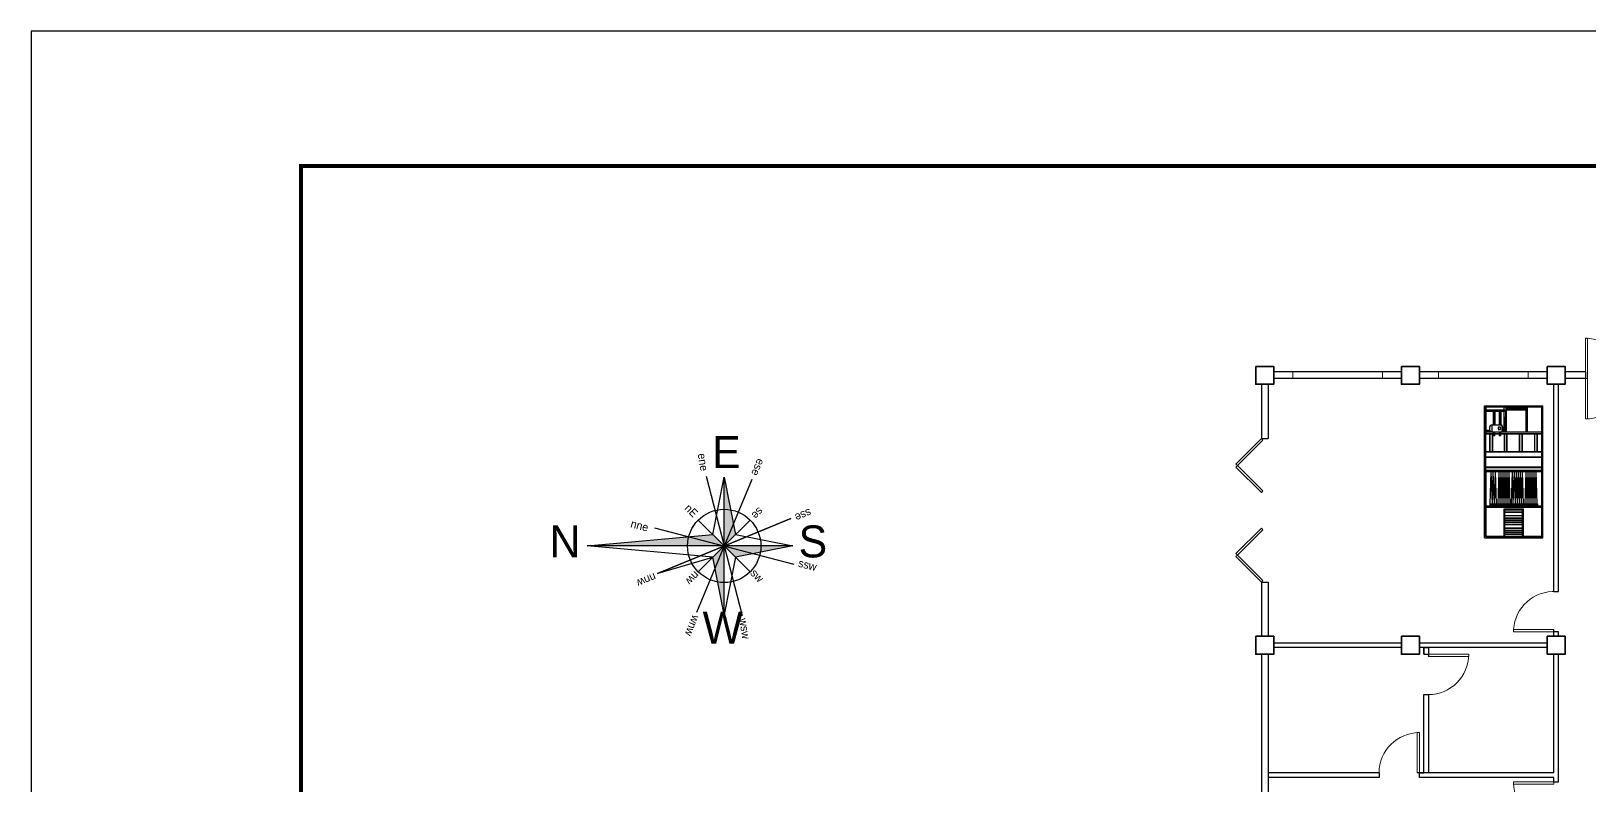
# Model space of a CAD drawing. Header units: millimetres. Extents: x 150 to 360, y 293 to 443.
# Drawn here: x 150.32 to 185.08, y 426.41 to 443.25 of the extents above; entities that cross this region are included whole.
import ezdxf

# ---------------------------------------------------------------- set-up
doc = ezdxf.new("R2010")
doc.units = ezdxf.units.MM
doc.header["$MEASUREMENT"] = 0
for name, color, linetype in [('.1', 1, 'Continuous'), ('EQP', 7, 'Continuous'), ('PATHS', 7, 'Continuous'), ('template', 7, 'Continuous')]:
    doc.layers.add(name, color=color, linetype=linetype)
doc.styles.get("Standard").update_dxf_attribs({"font": 'arial.ttf'})

# ---------------------------------------------------------------- blocks, each defined once
blk = doc.blocks.new('A$C4B4E3A78')
at = {"layer": 'PATHS'}
h = blk.add_hatch(color=7, dxfattribs=at)
h.paths.add_polyline_path([(0, 0.334, -0.044061), (0.059, 0.329), (0, 0.626)])
h.paths.add_polyline_path([(0, 0), (0.103, 0.103), (0.059, 0.329, 0.044061), (0, 0.334)])
h.paths.add_polyline_path([(0.334, 0, -0.044061), (0.329, -0.059), (0.626, 0)])
h.paths.add_polyline_path([(0, 0), (0.103, -0.103), (0.329, -0.059, 0.044061), (0.334, 0)])
h.paths.add_polyline_path([(0, -0.334, -0.044061), (-0.059, -0.329), (0, -0.626)])
h.paths.add_polyline_path([(0, 0), (-0.103, -0.103), (-0.059, -0.329, 0.044061), (0, -0.334)])
h.paths.add_polyline_path([(-0.334, 0, -0.063049), (-0.324, 0.083), (-1.249, 0)])
h.paths.add_polyline_path([(-0.324, 0.083, 0.063049), (-0.334, 0), (0, 0), (-0.103, 0.103)])
at = {"layer": 'PATHS', "color": 7}
for p, q in [((0.251, 0.606), (-0.251, -0.606)), ((-0.165, 0.635), (0.165, -0.635)), ((-0.103, 0.103), (0, 0.626)), ((0, -0.626), (0, 0.626)), ((0, 0.626), (0.103, 0.103)), ((-0.635, 0.165), (0.635, -0.165)), ((0.606, 0.251), (-0.606, -0.251)), ((-0.606, -0.251), (0.606, 0.251)), ((0, 0), (-0.236, 0.236)), ((0, 0), (0.236, 0.236)), ((-1.249, 0), (-0.103, 0.103)), ((0.103, 0.103), (0.626, 0)), ((0.626, 0), (-1.249, 0)), ((-0.103, -0.103), (-1.249, 0)), ((-0.6, -0.249), (-0.103, -0.103)), ((0, 0), (-0.236, -0.236)), ((0, -0.626), (-0.103, -0.103)), ((0, 0), (0.236, -0.236)), ((0.103, -0.103), (0, -0.626)), ((0.626, 0), (0.103, -0.103))]:
    blk.add_line(p, q, dxfattribs=at)
blk.add_circle((0, 0), 0.334, dxfattribs=at)
at = {"layer": 'PATHS', "color": 7, "char_height": 0.2916, "width": 0.60625, "attachment_point": 1}
for s, insert in [('{\\fAlgerian|b0|i0|c0|p82;E}', (-0.11, 1.001)), ('{\\fAlgerian|b0|i0|c0|p82;N}', (-1.591, 0.187)), ('{\\fAlgerian|b0|i0|c0|p82;S}', (0.678, 0.187)), ('{\\fAlgerian|b0|i0|c0|p82;W}', (-0.197, -0.598))]:
    blk.add_mtext(s, dxfattribs=dict(at, insert=insert))
at = {"layer": 'PATHS', "color": 7, "char_height": 0.0729, "width": 0.15156}
for s, insert, attachment_point, rotation in [('{\\fAlgerian|b0|i0|c0|p82;ene}', (-0.242, 0.839), 7, 278.5552), ('{\\fAlgerian|b0|i0|c0|p82;ese}', (0.372, 0.775), 1, 247.5), ('{\\fAlgerian|b0|i0|c0|p82;nE}', (-0.315, 0.39), 1, 315), ('{\\fAlgerian|b0|i0|c0|p82;se}', (0.367, 0.307), 1, 225), ('{\\fAlgerian|b0|i0|c0|p82;sse}', (0.804, 0.276), 1, 202.5), ('{\\fAlgerian|b0|i0|c0|p82;nne}', (-0.84, 0.242), 1, 345.4238), ('{\\fAlgerian|b0|i0|c0|p82;ssw}', (0.687, -0.117), 1, 345.4238), ('{\\fAlgerian|b0|i0|c0|p82;nnw}', (-0.611, -0.311), 1, 202.5), ('{\\fAlgerian|b0|i0|c0|p82;nw}', (-0.217, -0.276), 1, 225), ('{\\fAlgerian|b0|i0|c0|p82;sw}', (0.284, -0.202), 1, 315), ('{\\fAlgerian|b0|i0|c0|p82;wnw}', (-0.219, -0.651), 1, 247.5), ('{\\fAlgerian|b0|i0|c0|p82;wsw}', (0.136, -0.665), 7, 278.5552)]:
    blk.add_mtext(s, dxfattribs=dict(at, insert=insert, attachment_point=attachment_point, rotation=rotation))

msp = doc.modelspace()

# ---------------------------------------------------------------- hatches: boundary and pattern name
at = {"layer": 'EQP'}
for points in [[(183.215, 434.845), (183.653, 434.845), (183.653, 434.818), (183.215, 434.818)], [(183.186, 434.636), (183.186, 434.328), (183.167, 434.328), (183.167, 434.636)]]:
    msp.add_hatch(color=256, dxfattribs=at).paths.add_polyline_path(points)

# ---------------------------------------------------------------- linework, layer by layer
at = {"layer": '.1', "color": 0}
msp.add_line((249.594, 443.251), (150.318, 443.251), dxfattribs=at)
at = {"color": 8, "lineweight": 13}
for p, q in [((184.977, 435.495), (184.977, 436.395)), ((184.977, 436.395), (185.027, 436.395)), ((185.027, 436.395), (185.027, 435.495)), ((184.977, 435.495), (184.977, 434.595)), ((184.977, 435.495), (185.027, 435.495)), ((185.027, 435.495), (184.977, 435.495)), ((184.977, 435.444), (184.977, 434.594)), ((185.027, 434.595), (185.027, 435.495)), ((184.977, 434.595), (185.027, 434.595)), ((183.377, 429.893), (184.277, 429.893)), ((183.377, 429.843), (183.377, 429.893)), ((184.277, 429.843), (183.377, 429.843)), ((181.477, 429.343), (182.377, 429.343)), ((182.377, 429.293), (181.477, 429.293)), ((182.377, 429.343), (182.377, 429.293)), ((181.227, 427.593), (181.227, 426.693)), ((181.277, 427.593), (181.227, 427.593)), ((181.277, 426.693), (181.277, 427.593)), ((183.377, 426.493), (183.377, 426.443)), ((184.277, 426.493), (183.377, 426.493)), ((184.277, 426.443), (184.277, 426.493)), ((183.377, 426.443), (184.277, 426.443))]:
    msp.add_line(p, q, dxfattribs=at)
at = {"color": 8, "lineweight": 25}
for p, q in [((180.877, 435.645), (178.027, 435.645)), ((184.127, 435.645), (181.277, 435.645)), ((184.977, 435.645), (184.527, 435.645)), ((184.977, 435.645), (184.527, 435.645)), ((184.977, 435.645), (184.977, 435.495)), ((177.752, 435.368), (177.752, 434.155)), ((177.752, 435.368), (177.752, 434.155)), ((177.902, 435.368), (177.902, 434.155)), ((180.877, 435.495), (178.027, 435.495)), ((184.127, 435.495), (181.277, 435.495)), ((184.277, 430.743), (184.277, 435.368)), ((184.377, 430.743), (184.377, 435.368)), ((184.977, 435.495), (184.527, 435.495)), ((177.752, 434.155), (177.902, 434.155)), ((177.752, 430.955), (177.752, 429.743)), ((177.752, 430.955), (177.752, 429.743)), ((177.752, 430.955), (177.902, 430.955)), ((177.902, 430.955), (177.902, 429.743)), ((184.277, 429.743), (184.277, 429.893)), ((184.377, 429.843), (184.277, 429.843)), ((184.377, 429.743), (184.377, 429.843)), ((177.752, 429.343), (177.752, 423.743)), ((177.902, 429.343), (177.902, 423.743)), ((180.877, 429.593), (178.027, 429.593)), ((180.877, 429.493), (178.027, 429.493)), ((184.127, 429.593), (181.277, 429.593)), ((184.127, 429.493), (181.277, 429.493)), ((181.377, 429.493), (181.477, 429.493)), ((181.377, 429.343), (181.377, 429.493)), ((181.377, 429.493), (181.377, 429.343)), ((181.377, 429.343), (181.477, 429.343)), ((181.477, 429.493), (181.477, 429.293)), ((184.277, 426.693), (184.277, 429.343)), ((184.377, 426.493), (184.377, 429.343)), ((181.377, 426.693), (181.377, 428.443)), ((181.377, 428.443), (181.477, 428.443)), ((181.477, 428.443), (181.477, 426.693)), ((180.377, 426.693), (177.902, 426.693)), ((180.377, 426.593), (177.902, 426.593)), ((180.377, 426.693), (180.377, 426.593)), ((184.277, 426.693), (181.227, 426.693)), ((181.277, 426.693), (181.377, 426.693)), ((181.277, 426.593), (181.277, 426.693)), ((184.277, 426.593), (181.277, 426.593)), ((184.277, 426.493), (184.277, 426.593)), ((184.277, 426.493), (184.377, 426.493))]:
    msp.add_line(p, q, dxfattribs=at)
at = {"color": 8, "lineweight": 9}
for p, q in [((178.452, 435.645), (178.452, 435.495)), ((180.452, 435.645), (180.452, 435.495)), ((182.702, 435.645), (181.702, 435.645)), ((181.702, 435.645), (181.702, 435.495)), ((182.702, 435.645), (183.702, 435.645)), ((183.702, 435.645), (183.702, 435.495))]:
    msp.add_line(p, q, dxfattribs=at)
at = {"color": 8, "lineweight": -2}
msp.add_line((184.277, 430.743), (184.377, 430.743), dxfattribs=at)
at = {"color": 8, "lineweight": 35}
for points in [[(177.627, 435.768), (178.027, 435.768), (178.027, 435.368), (177.627, 435.368)], [(180.877, 435.768), (181.277, 435.768), (181.277, 435.368), (180.877, 435.368)], [(184.127, 435.768), (184.527, 435.768), (184.527, 435.368), (184.127, 435.368)], [(177.627, 429.743), (178.027, 429.743), (178.027, 429.343), (177.627, 429.343)], [(180.877, 429.743), (181.277, 429.743), (181.277, 429.343), (180.877, 429.343)], [(184.127, 429.743), (184.527, 429.743), (184.527, 429.343), (184.127, 429.343)]]:
    msp.add_lwpolyline(points, close=True, dxfattribs=at)
at = {"color": 8, "lineweight": 9}
for points in [[(178.452, 435.645), (180.452, 435.645), (180.452, 435.495), (178.452, 435.495)], [(181.702, 435.645), (183.702, 435.645), (183.702, 435.495), (181.702, 435.495)]]:
    msp.add_lwpolyline(points, close=True, dxfattribs=at)
at = {"color": 8, "lineweight": 13}
for points in [[(177.787, 434.12), (177.752, 434.155), (177.186, 433.589), (177.222, 433.554)], [(177.787, 432.988), (177.752, 432.953), (177.186, 433.519), (177.222, 433.554)], [(177.787, 432.122), (177.752, 432.157), (177.186, 431.591), (177.222, 431.556)], [(177.787, 430.99), (177.752, 430.955), (177.186, 431.521), (177.222, 431.556)]]:
    msp.add_lwpolyline(points, close=True, dxfattribs=at)
for centre, radius, start, end in [((184.977, 435.495), 0.9, 270.0079, 90), ((184.277, 429.843), 0.901, 86.8202, 176.8202), ((181.477, 429.343), 0.9, 270, 0), ((181.277, 426.693), 0.9, 90, 180), ((184.277, 426.493), 0.9, 181.5911, 271.5911)]:
    msp.add_arc(centre, radius, start, end, dxfattribs=at)
at = {"layer": 'EQP'}
for p, q in [((182.73, 434.888), (184.03, 434.888)), ((182.73, 431.938), (182.73, 434.888)), ((182.755, 434.865), (184.009, 434.865)), ((182.755, 431.966), (182.755, 434.865)), ((183.215, 434.857), (182.761, 434.857)), ((182.761, 434.857), (182.761, 434.264)), ((183.157, 434.857), (183.157, 434.794)), ((183.215, 434.857), (183.215, 434.31)), ((183.653, 434.857), (183.653, 434.31)), ((184.001, 434.857), (183.653, 434.857)), ((183.678, 434.857), (183.678, 434.31)), ((184.001, 434.857), (184.001, 434.264)), ((184.009, 431.966), (184.009, 434.865)), ((184.03, 431.938), (184.03, 434.888)), ((183.653, 434.794), (182.761, 434.794)), ((182.918, 434.781), (182.761, 434.781)), ((182.918, 434.778), (182.761, 434.778)), ((182.918, 434.763), (182.761, 434.763)), ((182.918, 434.794), (182.918, 434.463)), ((182.936, 434.463), (182.936, 434.794)), ((182.938, 434.463), (182.938, 434.794)), ((182.957, 434.794), (182.957, 434.463)), ((183.057, 434.781), (182.957, 434.781)), ((183.057, 434.778), (182.957, 434.778)), ((183.057, 434.763), (182.957, 434.763)), ((183.057, 434.794), (183.057, 434.463)), ((183.076, 434.463), (183.076, 434.794)), ((183.078, 434.463), (183.078, 434.794)), ((183.096, 434.794), (183.096, 434.463)), ((183.195, 434.781), (183.096, 434.781)), ((183.195, 434.778), (183.096, 434.778)), ((183.195, 434.763), (183.096, 434.763)), ((183.157, 434.763), (183.157, 434.394)), ((183.195, 434.794), (183.195, 434.31)), ((182.918, 434.264), (182.755, 434.264)), ((182.761, 434.347), (182.845, 434.347)), ((182.761, 434.341), (182.848, 434.341)), ((182.761, 434.337), (182.849, 434.337)), ((182.761, 434.328), (182.855, 434.328)), ((182.761, 434.31), (184.001, 434.31)), ((182.918, 434.256), (182.761, 434.256)), ((182.842, 434.416), (182.842, 434.357)), ((182.842, 434.416), (182.842, 434.357)), ((182.85, 433.862), (182.85, 434.256)), ((182.858, 433.862), (182.858, 434.256)), ((182.877, 434.463), (183.111, 434.463)), ((182.894, 434.463), (182.894, 434.31)), ((182.894, 434.463), (182.894, 434.31)), ((182.894, 434.463), (183.111, 434.463)), ((182.904, 433.862), (182.904, 434.256)), ((182.911, 433.862), (182.911, 434.256)), ((182.918, 434.31), (182.918, 434.217)), ((182.957, 434.217), (182.918, 434.217)), ((182.936, 434.217), (182.936, 434.31)), ((182.938, 434.217), (182.938, 434.31)), ((182.957, 434.217), (182.957, 434.31)), ((183.057, 434.264), (182.957, 434.264)), ((183.057, 434.256), (182.957, 434.256)), ((183.057, 434.31), (183.057, 434.217)), ((183.096, 434.217), (183.057, 434.217)), ((183.076, 434.217), (183.076, 434.31)), ((183.078, 434.217), (183.078, 434.31)), ((183.096, 434.217), (183.096, 434.31)), ((184.009, 434.264), (183.096, 434.264)), ((184.003, 434.256), (183.096, 434.256)), ((183.111, 434.463), (183.111, 434.31)), ((183.111, 434.463), (183.111, 434.31)), ((183.195, 434.328), (183.123, 434.328)), ((183.195, 434.337), (183.127, 434.337)), ((183.195, 434.341), (183.128, 434.341)), ((183.195, 434.347), (183.13, 434.347)), ((183.131, 434.416), (183.131, 434.357)), ((183.131, 434.416), (183.131, 434.357)), ((183.167, 434.394), (183.131, 434.394)), ((183.167, 434.38), (183.131, 434.38)), ((183.172, 433.862), (183.172, 434.256)), ((183.179, 433.862), (183.179, 434.256)), ((183.226, 433.862), (183.226, 434.256)), ((183.233, 433.862), (183.233, 434.256)), ((183.511, 433.862), (183.511, 434.256)), ((183.518, 433.862), (183.518, 434.256)), ((183.565, 433.862), (183.565, 434.256)), ((183.572, 433.862), (183.572, 434.256)), ((183.847, 433.862), (183.847, 434.256)), ((183.854, 433.862), (183.854, 434.256)), ((183.901, 433.862), (183.901, 434.256)), ((183.908, 433.862), (183.908, 434.256)), ((184.009, 433.862), (182.755, 433.862)), ((184.009, 433.854), (182.755, 433.854)), ((184.009, 433.741), (182.755, 433.741)), ((184.009, 433.517), (182.755, 433.517)), ((184.009, 433.445), (182.755, 433.445)), ((184.009, 433.442), (182.755, 433.442)), ((184.009, 433.733), (182.761, 433.733)), ((184.009, 433.731), (182.761, 433.731)), ((184.009, 433.508), (182.761, 433.508)), ((184.009, 433.506), (182.761, 433.506)), ((182.761, 433.418), (182.761, 431.976)), ((184.003, 433.417), (182.761, 433.417)), ((182.858, 432.699), (182.88, 433.417)), ((182.903, 432.699), (182.88, 433.417)), ((182.903, 432.699), (182.925, 433.417)), ((182.948, 432.699), (182.925, 433.417)), ((182.948, 432.699), (182.97, 433.417)), ((182.993, 432.699), (182.97, 433.417)), ((183.03, 432.699), (183.053, 433.417)), ((183.075, 432.699), (183.053, 433.417)), ((183.075, 432.699), (183.098, 433.417)), ((183.12, 432.699), (183.098, 433.417)), ((183.12, 432.699), (183.143, 433.417)), ((183.165, 432.699), (183.143, 433.417)), ((183.165, 432.699), (183.188, 433.417)), ((183.21, 432.699), (183.188, 433.417)), ((183.21, 432.699), (183.233, 433.417)), ((183.255, 432.699), (183.233, 433.417)), ((183.255, 432.699), (183.278, 433.417)), ((183.3, 432.699), (183.278, 433.417)), ((183.327, 432.699), (183.349, 433.417)), ((183.371, 432.699), (183.349, 433.417)), ((183.371, 432.699), (183.394, 433.417)), ((183.416, 432.699), (183.394, 433.417)), ((183.416, 432.699), (183.439, 433.417)), ((183.461, 432.699), (183.439, 433.417)), ((183.461, 432.699), (183.484, 433.417)), ((183.506, 432.699), (183.484, 433.417)), ((183.506, 432.699), (183.529, 433.417)), ((183.551, 432.699), (183.529, 433.417)), ((183.551, 432.699), (183.574, 433.417)), ((183.596, 432.699), (183.574, 433.417)), ((183.634, 432.699), (183.657, 433.417)), ((183.679, 432.699), (183.657, 433.417)), ((183.679, 432.699), (183.702, 433.417)), ((183.724, 432.699), (183.702, 433.417)), ((183.724, 432.699), (183.747, 433.417)), ((183.769, 432.699), (183.747, 433.417)), ((183.769, 432.699), (183.791, 433.417)), ((183.814, 432.699), (183.791, 433.417)), ((183.814, 432.699), (183.836, 433.417)), ((183.859, 432.699), (183.836, 433.417)), ((183.859, 432.699), (183.881, 433.417)), ((183.904, 432.699), (183.881, 433.417)), ((184.003, 433.418), (184.003, 431.976)), ((184.003, 432.651), (182.761, 432.651)), ((184.003, 432.615), (182.761, 432.615)), ((182.847, 432.699), (183.913, 432.699)), ((182.847, 432.699), (182.847, 432.651)), ((182.847, 432.684), (183.913, 432.684)), ((182.847, 432.664), (183.913, 432.664)), ((183.011, 432.699), (183.011, 432.651)), ((183.163, 432.591), (183.597, 432.591)), ((183.163, 431.947), (183.163, 432.591)), ((183.182, 431.947), (183.182, 432.591)), ((183.182, 432.575), (183.578, 432.575)), ((183.182, 432.568), (183.578, 432.568)), ((183.182, 432.523), (183.578, 432.523)), ((183.182, 432.516), (183.578, 432.516)), ((183.182, 432.442), (183.578, 432.442)), ((183.182, 432.436), (183.578, 432.436)), ((183.314, 432.699), (183.314, 432.651)), ((183.578, 431.947), (183.578, 432.591)), ((183.597, 431.947), (183.597, 432.591)), ((183.617, 432.699), (183.617, 432.651)), ((183.913, 432.699), (183.913, 432.651)), ((183.182, 432.389), (183.578, 432.389)), ((183.182, 432.382), (183.578, 432.382)), ((183.182, 432.342), (183.578, 432.342)), ((183.182, 432.335), (183.578, 432.335)), ((183.182, 432.295), (183.578, 432.295)), ((183.182, 432.288), (183.578, 432.288)), ((183.182, 432.248), (183.578, 432.248)), ((183.182, 432.241), (183.578, 432.241)), ((183.182, 432.161), (183.578, 432.161)), ((183.182, 432.154), (183.578, 432.154)), ((183.182, 432.114), (183.578, 432.114)), ((183.182, 432.107), (183.578, 432.107)), ((183.182, 432.067), (183.578, 432.067)), ((183.182, 432.06), (183.578, 432.06)), ((182.73, 431.938), (184.03, 431.938)), ((182.755, 431.966), (183.163, 431.966)), ((182.761, 431.976), (183.163, 431.976)), ((183.163, 431.947), (183.597, 431.947)), ((183.182, 432.02), (183.578, 432.02)), ((183.182, 432.013), (183.578, 432.013)), ((183.182, 431.973), (183.578, 431.973)), ((183.182, 431.966), (183.578, 431.966)), ((183.597, 431.976), (184.003, 431.976)), ((183.597, 431.966), (184.009, 431.966))]:
    msp.add_line(p, q, dxfattribs=at)
for points in [[(183.215, 434.845), (183.653, 434.845), (183.653, 434.818), (183.215, 434.818)], [(183.186, 434.636), (183.186, 434.328), (183.167, 434.328), (183.167, 434.636)], [(183.085, 434.36), (183.085, 434.412), (183.03, 434.412), (183.03, 434.36)]]:
    msp.add_lwpolyline(points, close=True, dxfattribs=at)
for centre, radius, start, end in [((182.909, 434.403), 0.0687, 118.1626, 169.0592), ((182.909, 434.37), 0.0687, 190.9408, 241.8374), ((183.043, 434.407), 0.0881, 5.8073, 39.822), ((183.052, 434.363), 0.0791, 318.1775, 356.1932)]:
    msp.add_arc(centre, radius, start, end, dxfattribs=at)
at = {"layer": 'template'}
msp.add_line((150.318, 443.251), (150.318, 372.855), dxfattribs=at)
at = {"layer": 'template', "linetype": 'Continuous', "const_width": 0.0853}
msp.add_lwpolyline([(156.335, 375.863), (246.586, 375.863), (246.586, 440.242), (156.335, 440.242)], close=True, dxfattribs=at)

# ---------------------------------------------------------------- block references
at = {"layer": 'PATHS', "linetype": 'Continuous', "xscale": 2.448166817373462, "yscale": 2.448166817373462, "zscale": 2.448166817373462}
msp.add_blockref('A$C4B4E3A78', (165.773, 431.76), dxfattribs=at)

doc.saveas('drawing.dxf')
